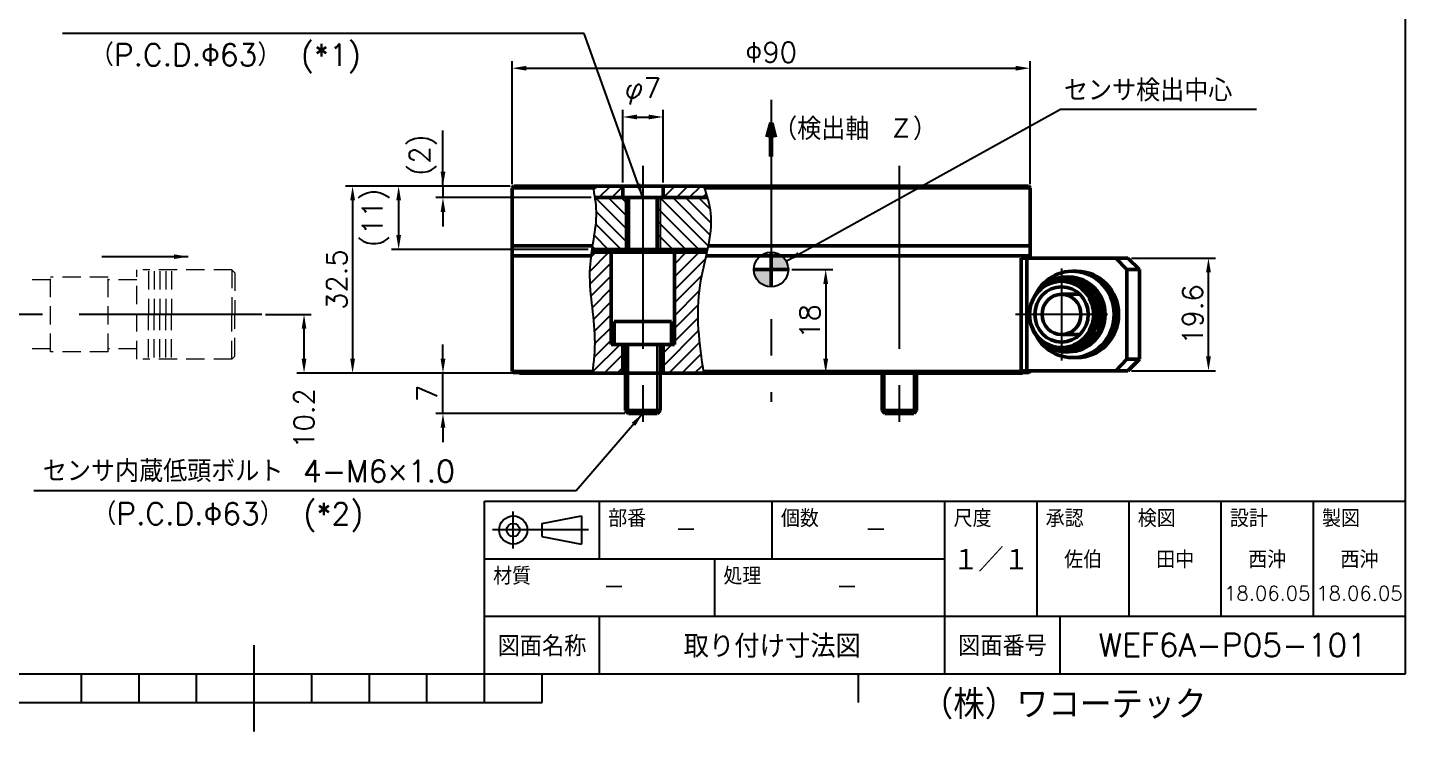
# Model space of a CAD drawing. Extents: x 12 to 418, y 0 to 295.
# Drawn here: x 170.6 to 410, y 0 to 122.3 of the extents above; entities that cross this region are included whole.
import ezdxf
from ezdxf.enums import TextEntityAlignment as Align

# ---------------------------------------------------------------- set-up
doc = ezdxf.new("R2010")
doc.units = 0
doc.header["$MEASUREMENT"] = 0
for name, pattern in [('CENTER', [50.8, 31.75, -6.35, 6.35, -6.35]), ('CENTER2', [28.575, 19.05, -3.175, 3.175, -3.175]), ('HIDDEN2', [4.7625, 3.175, -1.5875])]:
    doc.linetypes.add(name, pattern=pattern)
doc.layers.get('0').update_dxf_attribs({"linetype": 'CONTINUOUS'})
doc.layers.get('DEFPOINTS').update_dxf_attribs({"linetype": 'CONTINUOUS'})
for name, color, linetype in [('かくれ線', 11, 'HIDDEN2'), ('テキスト', 4, 'CONTINUOUS'), ('ハッチング', 11, 'CONTINUOUS'), ('中心線', 1, 'CENTER2'), ('切断線', 5, 'CONTINUOUS'), ('図面枠', 7, 'CONTINUOUS'), ('外形補助線', 11, 'CONTINUOUS'), ('寸法', 4, 'CONTINUOUS')]:
    doc.layers.add(name, color=color, linetype=linetype)
doc.layers.add('外形線', color=3, linetype='CONTINUOUS', lineweight=50)
doc.styles.get("Standard").update_dxf_attribs({"font": 'txt.shx', "bigfont": 'extfont2.shx'})
doc.dimstyles.new('KIKAI2013', dxfattribs={"dimtxt": 3.5, "dimasz": 2.5, "dimexe": 1.25, "dimexo": 0.625, "dimgap": 1, "dimtad": 1, "dimdec": 4, "dimdsep": 46, "dimtxsty": 'Standard', "dimcen": 2.5, "dimclrd": 256, "dimclre": 256, "dimclrt": 256, "dimadec": 0, "dimazin": 0, "dimtfac": 1, "dimtdec": 4, "dimtmove": 2, "dimatfit": 3, "dimfxl": 0, "dimtolj": 1, "dimarcsym": 0})
doc.dimstyles.get("Standard").update_dxf_attribs({"dimtxt": 3.5, "dimasz": 2.5, "dimexe": 1.25, "dimexo": 0.625, "dimgap": 1, "dimtad": 1, "dimdec": 4, "dimdsep": 46, "dimtxsty": 'Standard', "dimcen": 0, "dimadec": 0, "dimazin": 0, "dimtfac": 0.6, "dimtdec": 4, "dimtmove": 2, "dimatfit": 3, "dimfxl": 0, "dimtolj": 1, "dimarcsym": 0})

# ---------------------------------------------------------------- blocks, each defined once
blk = doc.blocks.new('*D289')
at = {"layer": 'DEFPOINTS', "color": 0}
for p in [(255.09, 94.75), (227.09, 62.25), (256.09, 62.25)]:
    blk.add_point(p, dxfattribs=at)
at = {"layer": '寸法', "color": 0, "lineweight": -2}
for p, q in [((254.47, 94.75), (225.84, 94.75)), ((227.09, 92.25), (227.09, 64.75)), ((255.47, 62.25), (225.84, 62.25))]:
    blk.add_line(p, q, dxfattribs=at)
at = {"layer": '寸法', "color": 0}
for points in [[(226.68, 92.25), (227.51, 92.25), (227.09, 94.75)], [(226.68, 64.75), (227.51, 64.75), (227.09, 62.25)]]:
    blk.add_solid(points, dxfattribs=at)
at = {"layer": '寸法', "color": 0, "insert": (224.34, 78.5), "char_height": 3.5, "attachment_point": 5, "rotation": 90}
blk.add_mtext('\\A1;32.5', dxfattribs=at)
blk = doc.blocks.new('*D280')
at = {"layer": 'DEFPOINTS', "color": 0}
for p in [(302.79, 80.25), (299.79, 62.25), (309.28, 62.25)]:
    blk.add_point(p, dxfattribs=at)
at = {"layer": '寸法', "color": 0, "lineweight": -2}
for p, q in [((303.42, 80.25), (310.53, 80.25)), ((309.28, 77.75), (309.28, 64.75)), ((300.42, 62.25), (310.53, 62.25))]:
    blk.add_line(p, q, dxfattribs=at)
at = {"layer": '寸法', "color": 0}
for points in [[(308.86, 77.75), (309.7, 77.75), (309.28, 80.25)], [(308.86, 64.75), (309.7, 64.75), (309.28, 62.25)]]:
    blk.add_solid(points, dxfattribs=at)
at = {"layer": '寸法', "color": 0, "insert": (306.53, 71.25), "char_height": 3.5, "attachment_point": 5, "rotation": 90}
blk.add_mtext('\\A1;18', dxfattribs=at)
blk = doc.blocks.new('*D284')
at = {"layer": 'DEFPOINTS', "color": 0}
for p in [(255.09, 94.75), (242.79, 92.75), (269.17, 92.75)]:
    blk.add_point(p, dxfattribs=at)
at = {"layer": '寸法', "color": 0, "lineweight": -2}
for p, q in [((242.79, 97.25), (242.79, 99.75)), ((254.47, 94.75), (241.54, 94.75)), ((242.79, 94.75), (242.79, 92.75)), ((268.55, 92.75), (241.54, 92.75)), ((242.79, 90.25), (242.79, 87.75))]:
    blk.add_line(p, q, dxfattribs=at)
at = {"layer": '寸法', "color": 0}
for points in [[(242.38, 97.25), (243.21, 97.25), (242.79, 94.75)], [(242.38, 90.25), (243.21, 90.25), (242.79, 92.75)]]:
    blk.add_solid(points, dxfattribs=at)
at = {"layer": '寸法', "color": 0, "insert": (239.32, 100.15), "char_height": 3.5, "attachment_point": 5, "rotation": 90}
blk.add_mtext('\\A1;(2)', dxfattribs=at)
blk = doc.blocks.new('*D285')
at = {"layer": 'DEFPOINTS', "color": 0}
for p in [(255.09, 94.75), (235.09, 83.75), (268.67, 83.75)]:
    blk.add_point(p, dxfattribs=at)
at = {"layer": '寸法', "color": 0, "lineweight": -2}
for p, q in [((254.47, 94.75), (233.84, 94.75)), ((235.09, 92.25), (235.09, 86.25)), ((268.04, 83.75), (233.84, 83.75))]:
    blk.add_line(p, q, dxfattribs=at)
at = {"layer": '寸法', "color": 0}
for points in [[(234.68, 92.25), (235.51, 92.25), (235.09, 94.75)], [(234.68, 86.25), (235.51, 86.25), (235.09, 83.75)]]:
    blk.add_solid(points, dxfattribs=at)
at = {"layer": '寸法', "color": 0, "insert": (231.1, 89.25), "char_height": 3.5, "attachment_point": 5, "rotation": 90}
blk.add_mtext('\\A1;(11)', dxfattribs=at)
blk = doc.blocks.new('*D286')
at = {"layer": 'DEFPOINTS', "color": 0}
for p in [(281.02, 106.75), (274.02, 94.75), (281.02, 94.75)]:
    blk.add_point(p, dxfattribs=at)
at = {"layer": '寸法', "color": 0, "lineweight": -2}
for p, q in [((274.02, 95.38), (274.02, 108)), ((281.02, 95.38), (281.02, 108)), ((276.52, 106.75), (278.52, 106.75))]:
    blk.add_line(p, q, dxfattribs=at)
at = {"layer": '寸法', "color": 0}
for points in [[(276.52, 107.17), (276.52, 106.34), (274.02, 106.75)], [(278.52, 107.17), (278.52, 106.34), (281.02, 106.75)]]:
    blk.add_solid(points, dxfattribs=at)
at = {"layer": '寸法', "color": 0, "insert": (277.52, 111.25), "char_height": 3.5, "attachment_point": 5}
blk.add_mtext('\\A1;φ7', dxfattribs=at)
blk = doc.blocks.new('*D295')
at = {"layer": 'DEFPOINTS', "color": 0}
for p in [(211.34, 72.45), (218.66, 72.45), (256.09, 62.25)]:
    blk.add_point(p, dxfattribs=at)
at = {"layer": '寸法', "lineweight": -2}
for p, q in [((211.96, 72.45), (219.91, 72.45)), ((218.66, 64.75), (218.66, 69.95)), ((255.47, 62.25), (217.41, 62.25))]:
    blk.add_line(p, q, dxfattribs=at)
at = {"layer": '寸法'}
for points in [[(218.24, 69.95), (219.07, 69.95), (218.66, 72.45)], [(218.24, 64.75), (219.07, 64.75), (218.66, 62.25)]]:
    blk.add_solid(points, dxfattribs=at)
at = {"layer": '寸法', "insert": (218.66, 54.38), "char_height": 3.5, "attachment_point": 5, "rotation": 90}
blk.add_mtext('\\A1;10.2', dxfattribs=at)
blk = doc.blocks.new('*D301')
at = {"layer": 'DEFPOINTS', "color": 0}
for p in [(361.77, 82.25), (375.78, 82.25), (361.77, 62.65)]:
    blk.add_point(p, dxfattribs=at)
at = {"layer": '寸法', "lineweight": -2}
for p, q in [((362.4, 82.25), (377.03, 82.25)), ((375.78, 65.15), (375.78, 79.75)), ((362.4, 62.65), (377.03, 62.65))]:
    blk.add_line(p, q, dxfattribs=at)
at = {"layer": '寸法'}
for points in [[(375.36, 79.75), (376.2, 79.75), (375.78, 82.25)], [(375.36, 65.15), (376.2, 65.15), (375.78, 62.65)]]:
    blk.add_solid(points, dxfattribs=at)
at = {"layer": '寸法', "insert": (373.03, 72.45), "char_height": 3.5, "attachment_point": 5, "rotation": 90}
blk.add_mtext('\\A1;19.6', dxfattribs=at)
blk = doc.blocks.new('_OPEN30')
at = {"color": 0, "linetype": 'ByBlock'}
for p, q in [((-1, 0.268), (0, 0)), ((0, 0), (-1, -0.268)), ((0, 0), (-1, 0))]:
    blk.add_line(p, q, dxfattribs=at)
blk = doc.blocks.new('*D343')
at = {"layer": 'DEFPOINTS', "color": 0}
for p in [(242.79, 62.25), (256.09, 62.25), (275.02, 55.25)]:
    blk.add_point(p, dxfattribs=at)
at = {"layer": '寸法', "lineweight": -2}
for p, q in [((242.79, 64.75), (242.79, 67.25)), ((255.47, 62.25), (241.54, 62.25)), ((242.79, 55.25), (242.79, 62.25)), ((274.39, 55.25), (241.54, 55.25)), ((242.79, 52.75), (242.79, 50.25))]:
    blk.add_line(p, q, dxfattribs=at)
at = {"layer": '寸法'}
for points in [[(242.38, 64.75), (243.21, 64.75), (242.79, 62.25)], [(242.38, 52.75), (243.21, 52.75), (242.79, 55.25)]]:
    blk.add_solid(points, dxfattribs=at)
at = {"layer": '寸法', "insert": (240.04, 58.75), "char_height": 3.5, "attachment_point": 5, "rotation": 90}
blk.add_mtext('\\A1;7', dxfattribs=at)
blk = doc.blocks.new('*D344')
at = {"layer": 'DEFPOINTS', "color": 0}
for p in [(344.79, 115.23), (254.79, 94.45), (344.79, 94.45)]:
    blk.add_point(p, dxfattribs=at)
at = {"layer": '寸法', "lineweight": -2}
for p, q in [((254.79, 95.08), (254.79, 116.48)), ((257.29, 115.23), (342.29, 115.23)), ((344.79, 95.08), (344.79, 116.48))]:
    blk.add_line(p, q, dxfattribs=at)
at = {"layer": '寸法'}
for points in [[(257.29, 115.64), (257.29, 114.81), (254.79, 115.23)], [(342.29, 115.64), (342.29, 114.81), (344.79, 115.23)]]:
    blk.add_solid(points, dxfattribs=at)
at = {"layer": '寸法', "insert": (299.79, 117.98), "char_height": 3.5, "attachment_point": 5}
blk.add_mtext('\\A1;Φ90', dxfattribs=at)

msp = doc.modelspace()

# ---------------------------------------------------------------- hatches: boundary and pattern name
at = {"layer": 'ハッチング'}
h = msp.add_hatch(dxfattribs=at)
h.set_pattern_fill('ANSI31', color=11, scale=0.5, style=0)
h.set_pattern_definition([(45, (801.7817, 516.9003), (-1.122532, 1.122532), [])])
edge = h.paths.add_edge_path()
edge.add_spline(control_points=[(268.81133, 94.75254), (268.94954, 94.08616), (269.074, 93.41956), (269.17145, 92.75254)], knot_values=[2.105717005, 2.105717005, 2.105717005, 2.105717005, 4.131270518, 4.131270518, 4.131270518, 4.131270518], degree=3, periodic=0)
edge.add_line((269.17145, 92.75254), (274.01988, 92.75254))
edge.add_line((274.01988, 92.75254), (274.01988, 94.75254))
edge.add_line((274.01988, 94.75254), (268.81133, 94.75254))
edge = h.paths.add_edge_path()
edge.add_spline(control_points=[(288.7098, 92.75254), (288.51734, 93.42087), (288.29117, 94.0872), (288.04819, 94.75254)], knot_values=[2.076171963, 2.076171963, 2.076171963, 2.076171963, 4.165647018, 4.165647018, 4.165647018, 4.165647018], degree=3, periodic=0)
edge.add_line((288.04819, 94.75254), (281.01988, 94.75254))
edge.add_line((281.01988, 94.75254), (281.01988, 92.75254))
edge.add_line((281.01988, 92.75254), (288.7098, 92.75254))
edge = h.paths.add_edge_path()
edge.add_spline(control_points=[(288.0692, 62.25254), (287.27915, 67.33791), (286.37162, 74.34063), (288.19885, 81.34602), (288.61609, 83.25254)], knot_values=[13.884498713, 13.884498713, 13.884498713, 13.884498713, 29.16428695, 34.924766393, 34.924766393, 34.924766393, 34.924766393], degree=3, periodic=0)
edge.add_line((288.61609, 83.25254), (283.01988, 83.25254))
edge.add_line((283.01988, 83.25254), (283.01988, 67.25254))
edge.add_line((283.01988, 67.25254), (281.01988, 67.25254))
edge.add_line((281.01988, 67.25254), (281.01988, 62.25254))
edge.add_line((281.01988, 62.25254), (288.0692, 62.25254))
edge = h.paths.add_edge_path()
edge.add_spline(control_points=[(268.59156, 83.25254), (268.46189, 82.35944), (267.85711, 77.36942), (269.5603, 70.3444), (268.99167, 64.25482), (268.70593, 62.25254)], knot_values=[13.709022056, 13.709022056, 13.709022056, 13.709022056, 16.400191818, 28.732766807, 34.782494579, 34.782494579, 34.782494579, 34.782494579], degree=3, periodic=0)
edge.add_line((268.70593, 62.25254), (274.01988, 62.25254))
edge.add_line((274.01988, 62.25254), (274.01988, 67.25254))
edge.add_line((274.01988, 67.25254), (272.01988, 67.25254))
edge.add_line((272.01988, 67.25254), (272.01988, 83.25254))
edge.add_line((272.01988, 83.25254), (268.59156, 83.25254))
h = msp.add_hatch(dxfattribs=at)
h.set_pattern_fill('ANSI31', color=11, scale=0.5, angle=90, style=0)
h.set_pattern_definition([(135, (217.1895, 528.7057), (-1.122532, -1.122532), [])])
edge = h.paths.add_edge_path()
edge.add_spline(control_points=[(269.17145, 92.75254), (269.29086, 91.93528), (269.5793, 88.94441), (269.00024, 85.94003), (268.66616, 83.75254)], knot_values=[4.131270518, 4.131270518, 4.131270518, 4.131270518, 6.613076544, 13.206726903, 13.206726903, 13.206726903, 13.206726903], degree=3, periodic=0)
edge.add_line((268.66616, 83.75254), (274.51988, 83.75254))
edge.add_line((274.51988, 83.75254), (274.51988, 92.75254))
edge.add_line((274.51988, 92.75254), (269.17145, 92.75254))
h.paths.add_polyline_path([(275.01988, 92.75254), (274.51988, 92.75254), (274.51988, 83.75254), (275.01988, 83.75254)])
h.paths.add_polyline_path([(280.51988, 92.75254), (280.01988, 92.75254), (280.01988, 83.75254), (280.51988, 83.75254)])
edge = h.paths.add_edge_path()
edge.add_line((280.51988, 83.75254), (288.72347, 83.75254))
edge.add_spline(control_points=[(288.72347, 83.75254), (289.16923, 85.87213), (289.61725, 88.89645), (288.96804, 91.85575), (288.7098, 92.75254)], knot_values=[4.165647018, 4.165647018, 4.165647018, 4.165647018, 10.576923809, 13.380649579, 13.380649579, 13.380649579, 13.380649579], degree=3, periodic=0)
edge.add_line((288.7098, 92.75254), (280.51988, 92.75254))
edge.add_line((280.51988, 92.75254), (280.51988, 83.75254))
h = msp.add_hatch(color=11, dxfattribs=at)
h.paths.add_polyline_path([(302.79374, 80.25254, 0.414213562), (299.79374, 83.25254), (299.79374, 80.25254)])
h.paths.add_polyline_path([(296.79374, 80.25254, 0.414213562), (299.79374, 77.25254), (299.79374, 80.25254)])

# ---------------------------------------------------------------- linework, layer by layer
at = {"layer": 'かくれ線', "lineweight": 5}
for p, q in [((189.62364, 64.70254), (189.62364, 80.20254)), ((206.13294, 80.20254), (190.63294, 80.20254)), ((191.62364, 79.95254), (191.62364, 72.45254)), ((192.62364, 79.95254), (192.62364, 72.45254)), ((193.62364, 79.95254), (193.62364, 72.45254)), ((194.62364, 79.95254), (194.62364, 72.45254)), ((195.62364, 79.95254), (195.62364, 72.45254)), ((206.13294, 80.20254), (206.13294, 72.45254)), ((206.13294, 80.20254), (206.63294, 79.70254)), ((206.63294, 79.70254), (206.63294, 72.45254)), ((174.62364, 78.45254), (170.62364, 78.45254)), ((174.62364, 65.95254), (174.62364, 78.95254)), ((184.62364, 78.95254), (174.62364, 78.95254)), ((184.62364, 65.95254), (184.62364, 78.95254)), ((189.62364, 78.45254), (184.62364, 78.45254)), ((191.62364, 64.95254), (191.62364, 72.45254)), ((192.62364, 64.95254), (192.62364, 72.45254)), ((193.62364, 64.95254), (193.62364, 72.45254)), ((194.62364, 64.95254), (194.62364, 72.45254)), ((195.62364, 64.95254), (195.62364, 72.45254)), ((206.13294, 64.70254), (206.13294, 72.45254)), ((206.63294, 65.20254), (206.63294, 72.45254)), ((174.62364, 66.45254), (170.62364, 66.45254)), ((184.62364, 65.95254), (174.62364, 65.95254)), ((189.62364, 66.45254), (184.62364, 66.45254)), ((206.13294, 64.70254), (190.63294, 64.70254)), ((206.13294, 64.70254), (206.63294, 65.20254))]:
    msp.add_line(p, q, dxfattribs=at)
at = {"layer": 'テキスト', "lineweight": 60}
for p, q in [((299.79374, 105.75254), (299.11949, 103.25372)), ((299.80117, 99.91157), (299.79374, 105.75254)), ((299.79374, 105.75254), (300.45923, 103.25137))]:
    msp.add_line(p, q, dxfattribs=at)
at = {"layer": '中心線', "color": 1, "linetype": 'CENTER'}
for p, q in [((299.79374, 109.75254), (299.79374, 57.25254)), ((277.51988, 98.25254), (277.51988, 52.25254)), ((322.06761, 98.25254), (322.06761, 52.25254)), ((211.3381, 72.45254), (159.86892, 72.45254))]:
    msp.add_line(p, q, dxfattribs=at)
at = {"layer": '中心線'}
for p, q in [((350.2533, 80.45254), (350.2533, 64.45254)), ((358.2533, 72.45254), (342.2533, 72.45254))]:
    msp.add_line(p, q, dxfattribs=at)
at = {"layer": '切断線'}
for points, knots in [([(268.81133, 94.75254), (269.11889, 93.26967), (269.87817, 88.56359), (267.28361, 79.73491), (269.5603, 70.3444), (268.99167, 64.25482), (268.70593, 62.25254)], [2.105717005, 2.105717005, 2.105717005, 2.105717005, 6.613076544, 16.400191818, 28.732766807, 34.782494579, 34.782494579, 34.782494579, 34.782494579]), ([(288.04819, 94.75254), (288.61721, 93.19443), (290.32931, 87.58051), (286.07335, 76.64216), (287.27915, 67.33791), (288.0692, 62.25254)], [2.076171963, 2.076171963, 2.076171963, 2.076171963, 6.969372788, 19.644978155, 34.924766393, 34.924766393, 34.924766393, 34.924766393])]:
    msp.add_open_spline(points, degree=3, knots=knots, dxfattribs=at)
at = {"layer": '図面枠'}
for p, q in [((410, 10), (410, 287)), ((250, 40), (410, 40)), ((250, 10), (250, 40)), ((270, 30), (270, 40)), ((300, 30), (300, 40)), ((330, 10), (330, 40)), ((346, 20), (346, 40)), ((362, 20), (362, 40)), ((378, 20), (378, 40)), ((394, 20), (394, 40)), ((255, 31.79206), (255, 38.23074)), ((259.9962, 36.14267), (266.83715, 37.4428)), ((259.9962, 36.14267), (259.9962, 33.85733)), ((266.83715, 37.4428), (266.83715, 32.5572)), ((268.0558, 35), (251.39138, 35)), ((259.9962, 33.85733), (266.83715, 32.5572)), ((250, 30), (330, 30)), ((290, 20), (290, 30)), ((250, 20), (410, 20)), ((270, 10), (270, 20)), ((350, 10), (350, 20)), ((210, 0), (210, 15)), ((20, 10), (410, 10)), ((180, 5), (180, 10)), ((190, 5), (190, 10)), ((200, 5), (200, 10)), ((220, 5), (220, 10)), ((230, 5), (230, 10)), ((240, 5), (240, 10)), ((250, 5), (250, 10)), ((260, 5), (260, 10)), ((315, 5), (315, 10)), ((160, 5), (260, 5))]:
    msp.add_line(p, q, dxfattribs=at)
for radius in [2.4428, 1.14267]:
    msp.add_circle((255, 35), radius, dxfattribs=at)
at = {"layer": '外形線'}
for p, q in [((255.09374, 94.75254), (254.79374, 94.45254)), ((254.79374, 94.45254), (254.79374, 84.35254)), ((254.79374, 94.45254), (268.87258, 94.45254)), ((255.09374, 94.75254), (344.49374, 94.75254)), ((274.01988, 94.75254), (274.01988, 92.75254)), ((281.01988, 94.75254), (281.01988, 92.75254)), ((288.15653, 94.45254), (344.79374, 94.45254)), ((344.49374, 94.75254), (344.79374, 94.45254)), ((344.79374, 94.45254), (344.79374, 84.35254)), ((269.17145, 92.75254), (288.7098, 92.75254)), ((275.01988, 92.75254), (275.01988, 83.75254)), ((280.01988, 92.75254), (280.01988, 83.75254)), ((254.79374, 84.35254), (254.79374, 82.65254)), ((254.79374, 84.35254), (268.75957, 84.35254)), ((344.79374, 84.35254), (288.84582, 84.35254)), ((344.79374, 84.35254), (344.79374, 82.65254)), ((268.50809, 82.65254), (254.79374, 82.65254)), ((254.79374, 82.65254), (254.79374, 62.55254)), ((288.61609, 83.25254), (268.59156, 83.25254)), ((268.66616, 83.75254), (288.72347, 83.75254)), ((272.01988, 83.25254), (272.01988, 67.25254)), ((283.01988, 83.25254), (283.01988, 67.25254)), ((288.48245, 82.65254), (344.79374, 82.65254)), ((299.79374, 83.25254), (299.79374, 77.25254)), ((299.79374, 83.10254), (299.79374, 77.40254)), ((343.26041, 82.25254), (361.7735, 82.25254)), ((343.26041, 82.25254), (343.26041, 62.65254)), ((344.22633, 82.25254), (344.22633, 62.65254)), ((344.79374, 82.65254), (344.79374, 82.25254)), ((361.61197, 80.25254), (359.68012, 82.25254)), ((363.78009, 80.25254), (361.7735, 82.25254)), ((302.79374, 80.25254), (296.79374, 80.25254)), ((299.79374, 80.95254), (299.79374, 79.55254)), ((352.91913, 79.95254), (352.14268, 79.95254)), ((361.61197, 80.25254), (361.61197, 64.65254)), ((361.61197, 80.25254), (363.78009, 80.25254)), ((363.78009, 80.25254), (363.78009, 64.65254)), ((350.90034, 78.20254), (350.2533, 78.20254)), ((351.54739, 78.95254), (351.02975, 78.95254)), ((350.2533, 75.95254), (353.42618, 75.95254)), ((272.51988, 71.25254), (282.51988, 71.25254)), ((272.51988, 67.25254), (272.51988, 71.25254)), ((282.51988, 67.25254), (282.51988, 71.25254)), ((283.01988, 67.25254), (272.01988, 67.25254)), ((274.01988, 67.25254), (274.01988, 62.25254)), ((274.51988, 55.75254), (274.51988, 67.25254)), ((280.51988, 55.75254), (280.51988, 67.25254)), ((281.01988, 67.25254), (281.01988, 62.25254)), ((350.2533, 68.95254), (353.42618, 68.95254)), ((350.90034, 66.70254), (350.2533, 66.70254)), ((351.54739, 65.95254), (351.02975, 65.95254)), ((352.91913, 64.95254), (352.14268, 64.95254)), ((361.61197, 64.65254), (359.68012, 62.65254)), ((361.61197, 64.65254), (363.78009, 64.65254)), ((363.78009, 64.65254), (361.7735, 62.65254)), ((254.79374, 62.55254), (254.99374, 62.35254)), ((254.79374, 62.55254), (268.74799, 62.55254)), ((268.72012, 62.35254), (254.99374, 62.35254)), ((256.09374, 62.25254), (256.09374, 62.35254)), ((256.09374, 62.25254), (299.79374, 62.25254)), ((288.02276, 62.55254), (344.79374, 62.55254)), ((344.59374, 62.35254), (288.05369, 62.35254)), ((343.49374, 62.25254), (299.79374, 62.25254)), ((319.06761, 55.75254), (319.06761, 62.25254)), ((325.06761, 55.75254), (325.06761, 62.25254)), ((343.26041, 62.65254), (361.7735, 62.65254)), ((343.49374, 62.25254), (343.49374, 62.35254)), ((344.79374, 62.55254), (344.59374, 62.35254)), ((344.79374, 62.65254), (344.79374, 62.55254)), ((274.51988, 55.75254), (280.51988, 55.75254)), ((275.01988, 55.25254), (274.51988, 55.75254)), ((275.01988, 55.25254), (280.01988, 55.25254)), ((280.01988, 55.25254), (280.51988, 55.75254)), ((319.56761, 55.25254), (319.06761, 55.75254)), ((325.06761, 55.75254), (319.06761, 55.75254)), ((324.56761, 55.25254), (319.56761, 55.25254)), ((324.56761, 55.25254), (325.06761, 55.75254))]:
    msp.add_line(p, q, dxfattribs=at)
for centre, major_axis, start_param, end_param in [((351.02975, 72.45254), (0, 6.5), 1.911487323, 7.527165107), ((352.14268, 72.45254), (0, 7.5), 2.052044693, 7.376191764), ((350.90034, 72.45254), (0, 6), 2.706766517, 6.718011444), ((352.66031, 72.45254), (0, 7.5), 3.141592654, 6.283185307), ((352.91913, 72.45254), (0, 7.5), 3.141592654, 6.283185307), ((350.2533, 72.45254), (0, 5.75), 3.141592654, 6.283185307), ((350.90034, 72.45254), (0, 5.75), 3.141592654, 6.283185307), ((351.54739, 72.45254), (0, 6.5), 3.141592654, 6.283185307)]:
    msp.add_ellipse(centre, major_axis=major_axis, ratio=0.965925826, start_param=start_param, end_param=end_param, dxfattribs=at)
at = {"layer": '外形線', "extrusion": (0, 0, -1)}
msp.add_ellipse((350.2533, 72.45254), major_axis=(0, 5.75), ratio=0.965925826, start_param=3.141592654, end_param=6.283185307, dxfattribs=at)
at = {"layer": '外形線'}
for major_axis in [(0, 4.8), (0, 3.5)]:
    msp.add_ellipse((350.2533, 72.45254), major_axis=major_axis, ratio=0.965925826, dxfattribs=at)
at = {"layer": '外形補助線', "color": 11}
for p, q in [((274.51988, 92.75254), (274.51988, 83.75254)), ((280.51988, 92.75254), (280.51988, 83.75254)), ((275.01988, 55.25254), (275.01988, 67.25254)), ((280.01988, 55.25254), (280.01988, 67.25254)), ((319.56761, 55.25254), (319.56761, 62.25254)), ((324.56761, 55.25254), (324.56761, 62.25254))]:
    msp.add_line(p, q, dxfattribs=at)
msp.add_circle((299.79374, 80.25254), 3, dxfattribs=at)
at = {"layer": '寸法'}
msp.add_line((242.79374, 94.75254), (242.79374, 104.42255), dxfattribs=at)

# ---------------------------------------------------------------- texts
at = {"layer": 'テキスト'}
for tag, text, height, p in [('－', '①', 3.5, (285, 35)), ('－', '１ヶ', 3.5, (318, 35)), ('１／１', '１／１', 4, (338, 30)), ('佐伯', '林', 3, (354, 30)), ('田中', '西沖', 3, (370, 30)), ('西沖', '西沖', 3, (386, 30)), ('西沖', '西沖', 3, (402, 30)), ('－', 'A5052P', 3.5, (272.5, 25)), ('－', '黒アルマイト', 3.5, (313, 25)), ('18.06.05', '00.00.00', 2.5, (386, 24)), ('18.06.05', '00.00.00', 2.5, (402, 24)), ('取り付け寸法図', '○○○○○○○○○○', 4, (300, 15)), ('WEF6A-P05-101', 'WEF3A-P1-001', 4, (380, 15))]:
    msp.add_attdef(tag, text=text, height=height, dxfattribs=at).set_placement(p, align=Align.MIDDLE)
msp.add_attdef('（株）ワコーテック', (325.93357, 2.18367), '（株）ワコーテック', height=5, dxfattribs=at)
at = {"layer": '図面枠'}
for s, p in [('部番', (271.5, 38.5)), ('個数', (301.5, 38.5)), ('尺度', (331.5, 38.5)), ('承認', (347.5, 38.5)), ('検図', (363.5, 38.5)), ('設計', (379.5, 38.5)), ('製図', (395.5, 38.5)), ('材質', (251.5, 28.5)), ('処理', (291.5, 28.5))]:
    msp.add_text(s, height=3, dxfattribs=at).set_placement(p, align=Align.TOP_LEFT)
for s, p in [('図面名称', (260, 15)), ('図面番号', (340, 15))]:
    msp.add_text(s, height=3.5, dxfattribs=at).set_placement(p, align=Align.MIDDLE)
at = {"layer": '寸法'}
for s, p in [('（P.C.D.Φ63） (*1)', (181.45083, 115.65202)), ('センサ検出中心', (350.66881, 109.47301)), ('（検出軸 Ｚ）', (300.15519, 102.78492)), ('センサ内蔵低頭ボルト 4-M6×1.0', (173.28214, 43.32652)), ('（P.C.D.Φ63） (*2)', (181.87393, 35.92486))]:
    msp.add_text(s, height=3.8, dxfattribs=at).set_placement(p)

# ---------------------------------------------------------------- dimensions: what is measured, and where the dimension line sits
dim = msp.add_linear_dim(base=(344.79374, 115.22771), p1=(254.79374, 94.45254), p2=(344.79374, 94.45254), text='Φ<>', dimstyle='KIKAI2013', override={"dimtmove": 0, "dimtzin": 0}, dxfattribs=at)
dim.commit()
dim.dimension.update_dxf_attribs({"geometry": '*D344', "text_midpoint": (299.79374, 117.97771)})
dim = msp.add_linear_dim(base=(281.01988, 106.75254), p1=(274.01988, 94.75254), p2=(281.01988, 94.75254), text='φ<>', dimstyle='Standard', dxfattribs=at)
dim.commit()
dim.dimension.update_dxf_attribs({"geometry": '*D286', "text_midpoint": (277.51988, 111.25254)})
for base, p2, picture, middle in [((242.79374, 92.75254), (269.17145, 92.75254), '*D284', (239.31717, 100.14932)), ((235.09374, 83.75254), (268.66616, 83.75254), '*D285', (231.10484, 89.25254))]:
    dim = msp.add_linear_dim(base=base, p1=(255.09374, 94.75254), p2=p2, angle=90, text='(<>)', dimstyle='Standard', dxfattribs=at)
    dim.commit()
    dim.dimension.update_dxf_attribs({"geometry": picture, "text_midpoint": middle, "dimtype": 160})
for base, p1, p2, picture, middle in [((227.09374, 62.25254), (255.09374, 94.75254), (256.09374, 62.25254), '*D289', (224.34374, 78.50254)), ((309.28096, 62.25254), (302.79374, 80.25254), (299.79374, 62.25254), '*D280', (306.53096, 71.25254))]:
    dim = msp.add_linear_dim(base=base, p1=p1, p2=p2, angle=270, dimstyle='Standard', dxfattribs=at)
    dim.commit()
    dim.dimension.update_dxf_attribs({"geometry": picture, "text_midpoint": middle})
for base, p1, p2, override, picture, middle in [((375.78009, 82.25254), (361.7735, 62.65254), (361.7735, 82.25254), {"dimsah": 1, "dimtmove": 0, "dimldrblk": 'OPEN30', "dimtzin": 0}, '*D301', (373.03009, 72.45254)), ((242.79374, 62.25254), (275.01988, 55.25254), (256.09374, 62.25254), {"dimtmove": 0, "dimtzin": 0}, '*D343', (240.04374, 58.75254))]:
    dim = msp.add_linear_dim(base=base, p1=p1, p2=p2, angle=90, dimstyle='KIKAI2013', override=override, dxfattribs=at)
    dim.commit()
    dim.dimension.update_dxf_attribs({"geometry": picture, "text_midpoint": middle})
dim = msp.add_linear_dim(base=(218.65504, 72.45254), p1=(256.09374, 62.25254), p2=(211.3381, 72.45254), angle=90, dimstyle='KIKAI2013', dxfattribs=at)
dim.commit()
dim.dimension.update_dxf_attribs({"geometry": '*D295', "text_midpoint": (218.65504, 54.37754), "dimtype": 160})

# ---------------------------------------------------------------- leaders
for points in [[(277.51988, 92.75254), (267.29411, 121.24168), (176.69651, 121.24168)], [(302.4175, 81.70716), (350.04577, 108.11247), (384.11671, 108.11247)], [(198.54753, 82.48758), (183.54753, 82.48758)], [(277.51988, 55.25254), (265.94392, 41.81596), (171.72834, 41.81596)]]:
    msp.add_leader(points, dimstyle='Standard', override={"dimgap": 1, "dimtad": 0}, dxfattribs=at)

doc.saveas('drawing.dxf')
